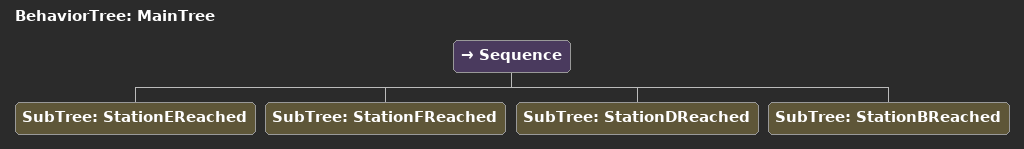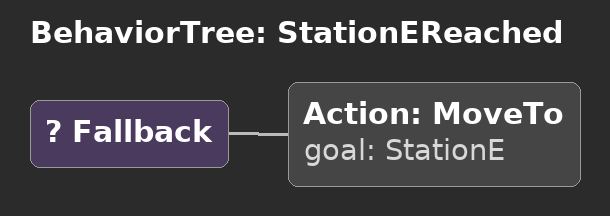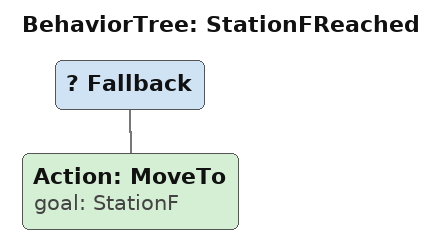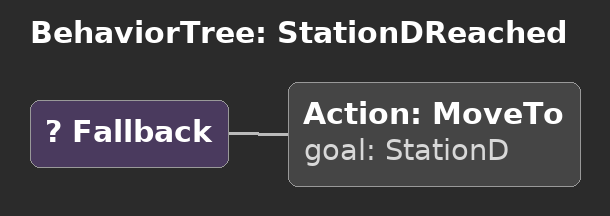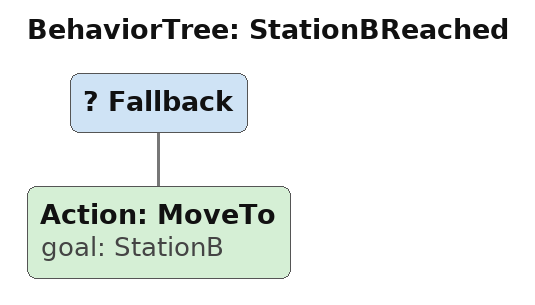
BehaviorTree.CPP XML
<root main_tree_to_execute = "MainTree" >
    <BehaviorTree ID="MainTree">
        <Sequence>
            <SubTree ID="StationEReached" />
            <SubTree ID="StationFReached" />
            <SubTree ID="StationDReached" />
            <SubTree ID="StationBReached" />
        </Sequence>
    </BehaviorTree>
   <BehaviorTree ID="StationEReached">
       <Fallback>
           <Action ID="MoveTo" goal="StationE" />
       </Fallback>
   </BehaviorTree>
   <BehaviorTree ID="StationFReached">
       <Fallback>
           <Action ID="MoveTo" goal="StationF" />
       </Fallback>
   </BehaviorTree>
   <BehaviorTree ID="StationDReached">
       <Fallback>
           <Action ID="MoveTo" goal="StationD" />
       </Fallback>
   </BehaviorTree>
   <BehaviorTree ID="StationBReached">
       <Fallback>
           <Action ID="MoveTo" goal="StationB" />
       </Fallback>
   </BehaviorTree>
</root>
